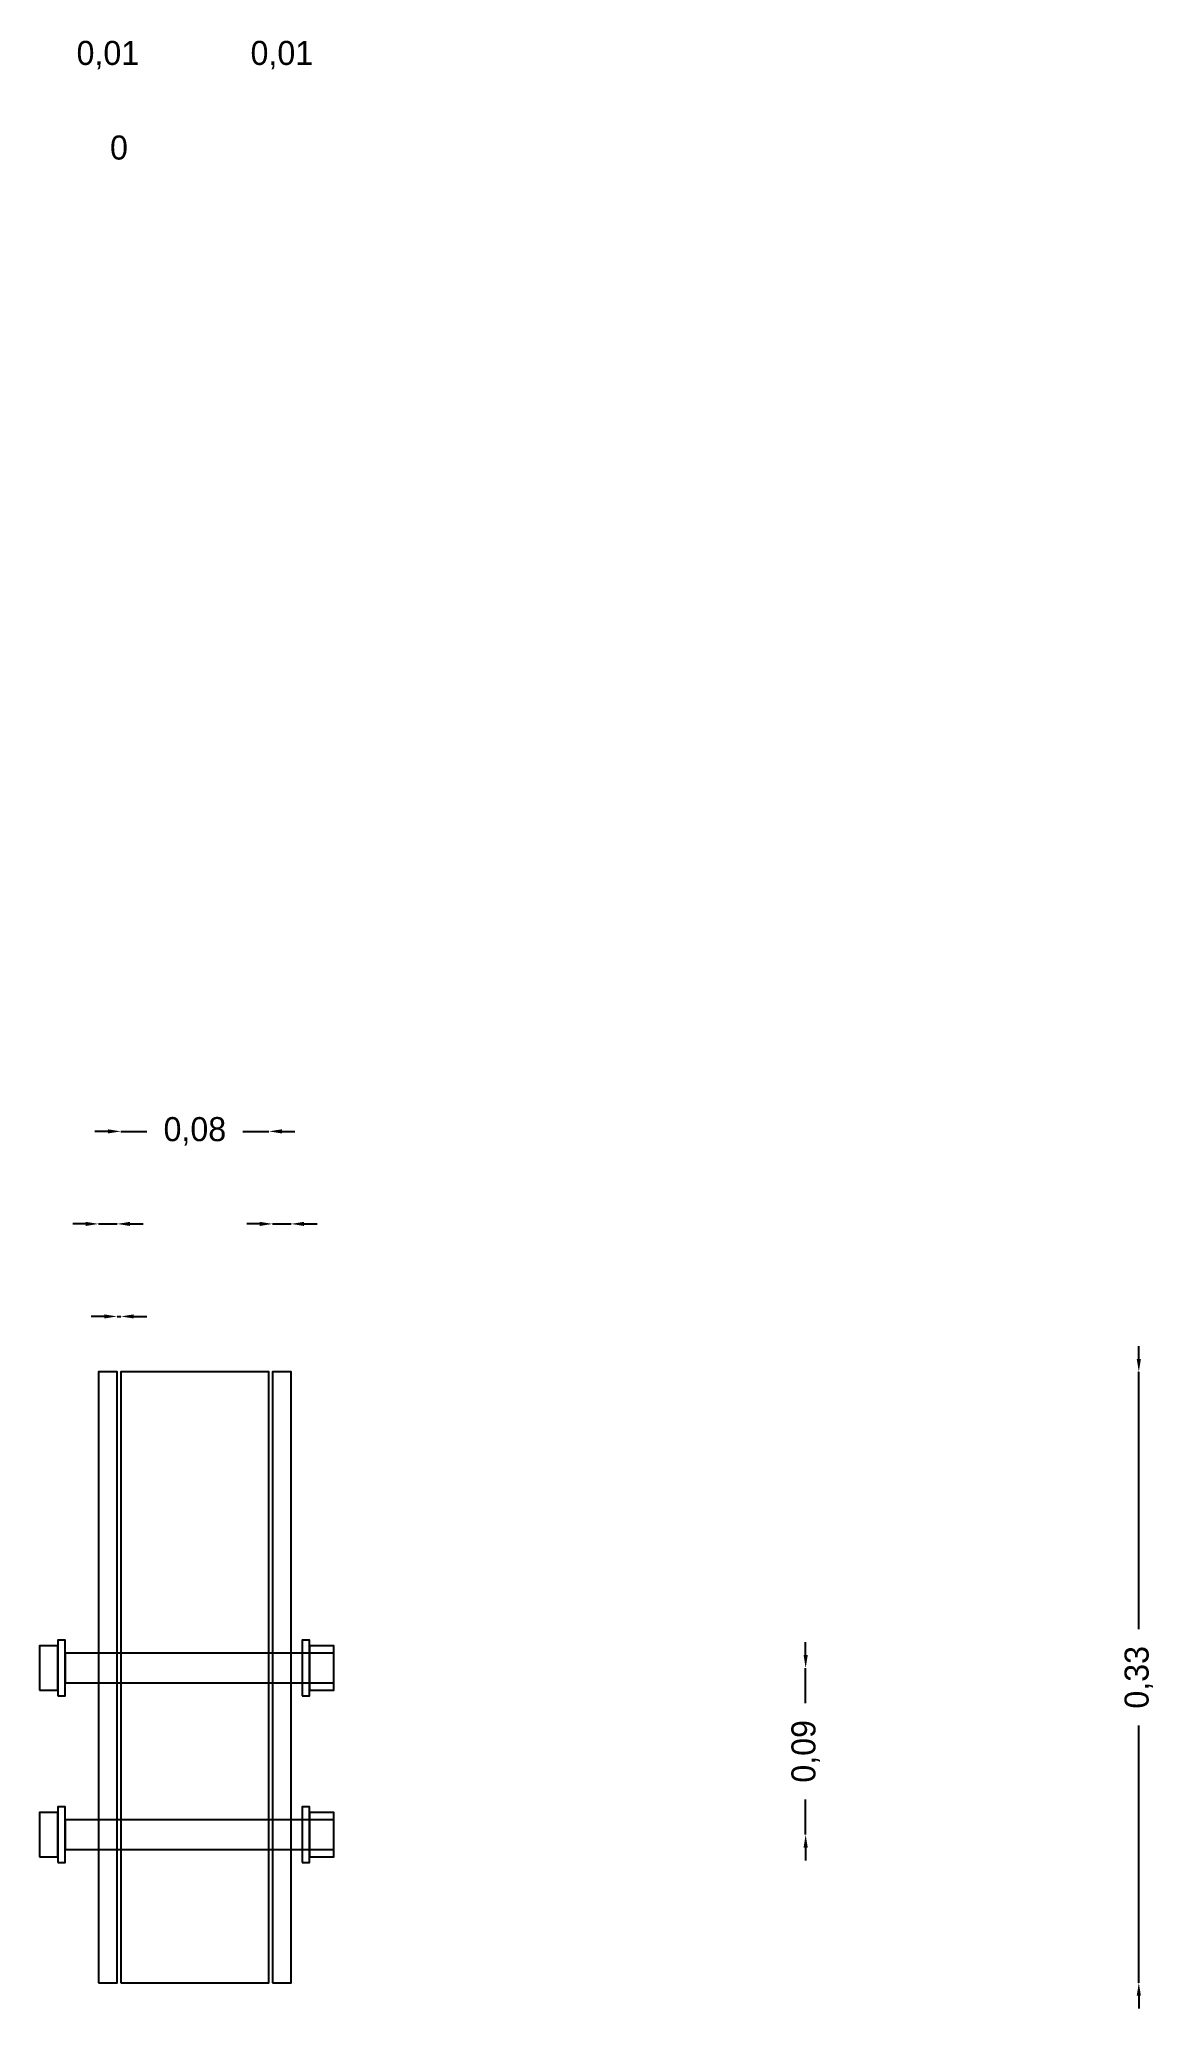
# Model space of a CAD drawing. Header units: metres. Extents: x 0 to 11, y 0 to 1.4.
# Drawn here: x 10.356 to 10.959, y 0.316 to 1.38 of the extents above.
import ezdxf

# ---------------------------------------------------------------- set-up
doc = ezdxf.new("R2010")
doc.units = ezdxf.units.M
for name, color, linetype in [('COTAS', 4, 'Continuous'), ('G_MEDIDO', 8, 'Continuous'), ('P_PROPUESTO', 5, 'Continuous')]:
    doc.layers.add(name, color=color, linetype=linetype)
doc.dimstyles.get("Standard").update_dxf_attribs({"dimtxt": 2.5, "dimasz": 2.5, "dimexe": 1.25, "dimexo": 0.625, "dimtad": 1, "dimcen": 2.5, "dimazin": 3, "dimtfac": 1, "dimtmove": 0, "dimatfit": 3})

# ---------------------------------------------------------------- blocks, each defined once
blk = doc.blocks.new('_CLOSEDFILLED')
at = {"color": 0, "linetype": 'BYBLOCK'}
blk.add_solid([(-1, 0.16), (0, 0), (-1, -0.16)], dxfattribs=at)
blk = doc.blocks.new('*D4')
for p, q in [((10.381, 0.74), (10.374, 0.74)), ((10.388, 0.74), (10.388, 0.74)), ((10.388, 0.74), (10.398, 0.74)), ((10.398, 0.74), (10.398, 0.74)), ((10.405, 0.74), (10.412, 0.74))]:
    blk.add_line(p, q)
at = {"layer": 'Defpoints'}
for p in [(10.388, 0.74), (10.388, 0.74), (10.398, 0.74)]:
    blk.add_point(p, dxfattribs=at)
at = {"layer": 'COTAS', "xscale": 0.007, "yscale": 0.007}
blk.add_blockref('_CLOSEDFILLED', (10.388, 0.74), dxfattribs=at)
at = {"layer": 'COTAS', "xscale": 0.007, "yscale": 0.007, "rotation": 180}
blk.add_blockref('_CLOSEDFILLED', (10.398, 0.74), dxfattribs=at)
at = {"layer": 'COTAS', "insert": (10.393, 1.3715), "char_height": 0.013, "attachment_point": 5}
blk.add_mtext('0,01', dxfattribs=at)
blk = doc.blocks.new('*D5')
for p, q in [((10.393, 0.79), (10.386, 0.79)), ((10.4, 0.79), (10.4, 0.79)), ((10.4, 0.79), (10.414, 0.79)), ((10.466, 0.79), (10.48, 0.79)), ((10.48, 0.79), (10.48, 0.79)), ((10.487, 0.79), (10.494, 0.79))]:
    blk.add_line(p, q)
at = {"layer": 'Defpoints'}
for p in [(10.4, 0.79), (10.4, 0.79), (10.48, 0.79)]:
    blk.add_point(p, dxfattribs=at)
at = {"layer": 'COTAS', "xscale": 0.007, "yscale": 0.007}
blk.add_blockref('_CLOSEDFILLED', (10.4, 0.79), dxfattribs=at)
at = {"layer": 'COTAS', "xscale": 0.007, "yscale": 0.007, "rotation": 180}
blk.add_blockref('_CLOSEDFILLED', (10.48, 0.79), dxfattribs=at)
at = {"layer": 'COTAS', "insert": (10.44, 0.79), "char_height": 0.013, "attachment_point": 5}
blk.add_mtext('0,08', dxfattribs=at)
blk = doc.blocks.new('*D6')
for p, q in [((10.475, 0.74), (10.468, 0.74)), ((10.482, 0.74), (10.482, 0.74)), ((10.482, 0.74), (10.492, 0.74)), ((10.492, 0.74), (10.492, 0.74)), ((10.499, 0.74), (10.506, 0.74))]:
    blk.add_line(p, q)
at = {"layer": 'Defpoints'}
for p in [(10.482, 0.74), (10.482, 0.74), (10.492, 0.74)]:
    blk.add_point(p, dxfattribs=at)
at = {"layer": 'COTAS', "xscale": 0.007, "yscale": 0.007}
blk.add_blockref('_CLOSEDFILLED', (10.482, 0.74), dxfattribs=at)
at = {"layer": 'COTAS', "xscale": 0.007, "yscale": 0.007, "rotation": 180}
blk.add_blockref('_CLOSEDFILLED', (10.492, 0.74), dxfattribs=at)
at = {"layer": 'COTAS', "insert": (10.487, 1.3715), "char_height": 0.013, "attachment_point": 5}
blk.add_mtext('0,01', dxfattribs=at)
blk = doc.blocks.new('*D7')
for p, q in [((10.391, 0.69), (10.384, 0.69)), ((10.398, 0.69), (10.398, 0.69)), ((10.398, 0.69), (10.4, 0.69)), ((10.4, 0.69), (10.4, 0.69)), ((10.407, 0.69), (10.414, 0.69))]:
    blk.add_line(p, q)
at = {"layer": 'Defpoints'}
for p in [(10.398, 0.69), (10.398, 0.69), (10.4, 0.69)]:
    blk.add_point(p, dxfattribs=at)
at = {"layer": 'COTAS', "xscale": 0.007, "yscale": 0.007}
blk.add_blockref('_CLOSEDFILLED', (10.398, 0.69), dxfattribs=at)
at = {"layer": 'COTAS', "xscale": 0.007, "yscale": 0.007, "rotation": 180}
blk.add_blockref('_CLOSEDFILLED', (10.4, 0.69), dxfattribs=at)
at = {"layer": 'COTAS', "insert": (10.399, 1.3215), "char_height": 0.013, "attachment_point": 5}
blk.add_mtext('0', dxfattribs=at)
blk = doc.blocks.new('*D8')
for p, q in [((10.77, 0.507), (10.77, 0.514)), ((10.77, 0.5), (10.77, 0.5)), ((10.77, 0.481), (10.77, 0.5)), ((10.77, 0.41), (10.77, 0.429)), ((10.77, 0.41), (10.77, 0.41)), ((10.77, 0.403), (10.77, 0.396))]:
    blk.add_line(p, q)
at = {"layer": 'Defpoints'}
for p in [(10.77, 0.5), (10.77, 0.41), (10.77, 0.41)]:
    blk.add_point(p, dxfattribs=at)
at = {"layer": 'COTAS', "xscale": 0.007, "yscale": 0.007}
for p, rotation in [((10.77, 0.5), 270), ((10.77, 0.41), 90)]:
    blk.add_blockref('_CLOSEDFILLED', p, dxfattribs=dict(at, rotation=rotation))
at = {"layer": 'COTAS', "insert": (10.77, 0.455), "char_height": 0.013, "attachment_point": 5, "rotation": 90}
blk.add_mtext('0,09', dxfattribs=at)
blk = doc.blocks.new('*D9')
for p, q in [((10.95, 0.667), (10.95, 0.674)), ((10.95, 0.66), (10.95, 0.66)), ((10.95, 0.521), (10.95, 0.66)), ((10.95, 0.33), (10.95, 0.469)), ((10.95, 0.33), (10.95, 0.33)), ((10.95, 0.323), (10.95, 0.316))]:
    blk.add_line(p, q)
at = {"layer": 'Defpoints'}
for p in [(10.95, 0.66), (10.95, 0.33), (10.95, 0.33)]:
    blk.add_point(p, dxfattribs=at)
at = {"layer": 'COTAS', "xscale": 0.007, "yscale": 0.007}
for p, rotation in [((10.95, 0.66), 270), ((10.95, 0.33), 90)]:
    blk.add_blockref('_CLOSEDFILLED', p, dxfattribs=dict(at, rotation=rotation))
at = {"layer": 'COTAS', "insert": (10.95, 0.495), "char_height": 0.013, "attachment_point": 5, "rotation": 90}
blk.add_mtext('0,33', dxfattribs=at)

msp = doc.modelspace()

# ---------------------------------------------------------------- linework, layer by layer
at = {"layer": 'G_MEDIDO'}
msp.add_lwpolyline([(10.4, 0.33), (10.48, 0.33), (10.48, 0.66), (10.4, 0.66)], close=True, dxfattribs=at)
at = {"layer": 'P_PROPUESTO'}
for points in [[(10.388, 0.33), (10.398, 0.33), (10.398, 0.66), (10.388, 0.66)], [(10.482, 0.33), (10.492, 0.33), (10.492, 0.66), (10.482, 0.66)], [(10.356, 0.488), (10.366, 0.488), (10.366, 0.512), (10.356, 0.512)], [(10.366, 0.485), (10.37, 0.485), (10.37, 0.515), (10.366, 0.515)], [(10.498, 0.485), (10.502, 0.485), (10.502, 0.515), (10.498, 0.515)], [(10.502, 0.488), (10.515, 0.488), (10.515, 0.512), (10.502, 0.512)], [(10.37, 0.492), (10.515, 0.492), (10.515, 0.508), (10.37, 0.508)], [(10.356, 0.398), (10.366, 0.398), (10.366, 0.422), (10.356, 0.422)], [(10.366, 0.395), (10.37, 0.395), (10.37, 0.425), (10.366, 0.425)], [(10.37, 0.402), (10.515, 0.402), (10.515, 0.418), (10.37, 0.418)], [(10.498, 0.395), (10.502, 0.395), (10.502, 0.425), (10.498, 0.425)], [(10.502, 0.398), (10.515, 0.398), (10.515, 0.422), (10.502, 0.422)]]:
    msp.add_lwpolyline(points, close=True, dxfattribs=at)

# ---------------------------------------------------------------- dimensions: what is measured, and where the dimension line sits
at = {"layer": 'COTAS'}
for base, p1, p2, picture, middle in [((10.388, 0.74), (10.388, 0.74), (10.398, 0.74), '*D4', (10.393, 1.3715)), ((10.482, 0.74), (10.482, 0.74), (10.492, 0.74), '*D6', (10.487, 1.3715)), ((10.398, 0.69), (10.398, 0.69), (10.4, 0.69), '*D7', (10.399, 1.3215)), ((10.4, 0.79), (10.4, 0.79), (10.48, 0.79), '*D5', (10.44, 0.79))]:
    dim = msp.add_linear_dim(base=base, p1=p1, p2=p2, dimstyle='Standard', override={"dimtxt": 0.013, "dimasz": 0.007}, dxfattribs=at)
    dim.commit()
    dim.dimension.update_dxf_attribs({"geometry": picture, "text_midpoint": middle})
for base, p1, p2, picture, middle in [((10.95, 0.33), (10.95, 0.33), (10.95, 0.66), '*D9', (10.95, 0.495)), ((10.77, 0.41), (10.77, 0.41), (10.77, 0.5), '*D8', (10.77, 0.455))]:
    dim = msp.add_linear_dim(base=base, p1=p1, p2=p2, angle=90, dimstyle='Standard', override={"dimtxt": 0.013, "dimasz": 0.007}, dxfattribs=at)
    dim.commit()
    dim.dimension.update_dxf_attribs({"geometry": picture, "text_midpoint": middle})

doc.saveas('drawing.dxf')
